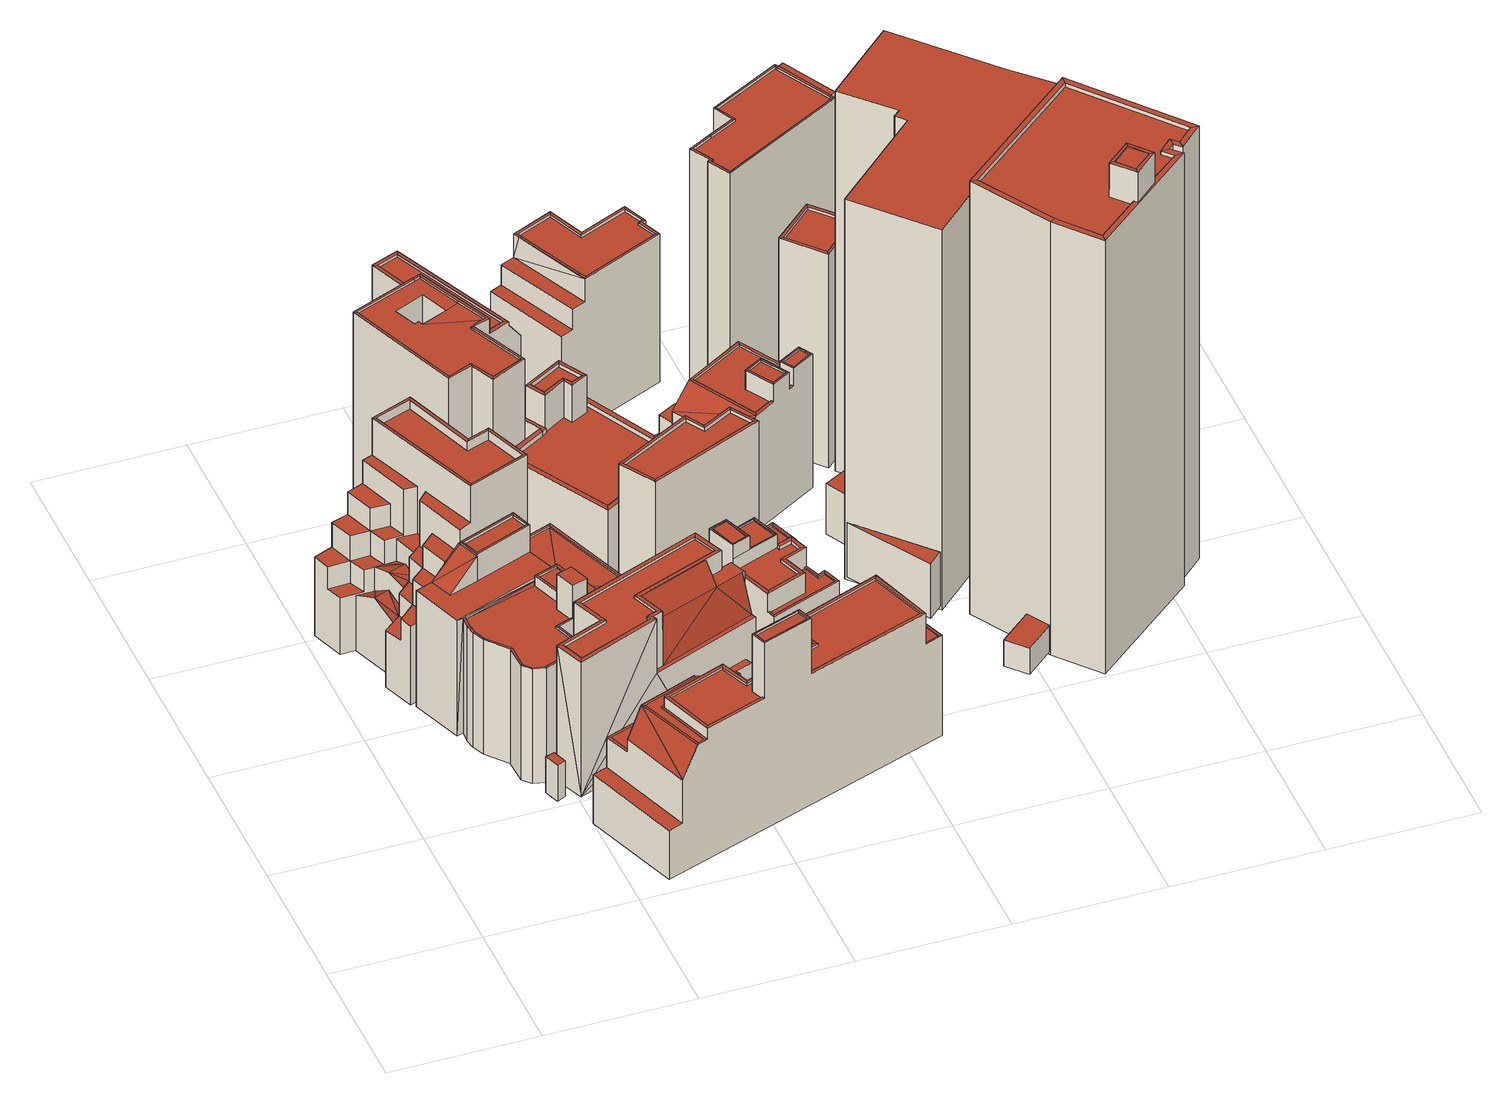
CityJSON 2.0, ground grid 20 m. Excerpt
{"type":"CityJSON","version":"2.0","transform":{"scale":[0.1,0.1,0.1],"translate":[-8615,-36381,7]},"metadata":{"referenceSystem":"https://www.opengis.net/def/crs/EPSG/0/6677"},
"CityObjects":{
"building1":{"type":"Building","attributes":{"class":9999,"usage":403,"measuredHeight":5.5,"storeysAboveGround":7,"storeysBelowGround":0,"prefecture":13,"city":13103,"footprintArea":288.67,"fireproofType":1001,"coverageRatio":80,"floorAreaRatio":500,"surveyYear":2021,"urbanPlanType":21,"areaClassificationType":22,"landUseType":212,"districts":"10","detailedUsage":"1241","floodRisk_description":10,"floodRisk_rank":1,"floodRisk_depth":0.01,"floodRisk_adminType":2,"floodRisk_scale":2,"meshCode":"53394509"},"geometry":[{"type":"Solid","lod":"2","boundaries":[[[[0,1,2,3]],[[4,5,6,7]],[[4,3,2,5]],[[5,2,1,6]],[[6,1,0,7]],[[7,0,3,4]]]],"semantics":{"surfaces":[{"type":"GroundSurface"},{"type":"RoofSurface"},{"type":"WallSurface"}],"values":[[0,1,2,2,2,2]]}}]},
"building2":{"type":"Building","attributes":{"class":3002,"usage":402,"measuredHeight":22.4,"storeysAboveGround":6,"storeysBelowGround":0,"prefecture":13,"city":13103,"footprintArea":288.73,"fireproofType":1001,"coverageRatio":80,"floorAreaRatio":500,"surveyYear":2021,"urbanPlanType":21,"areaClassificationType":22,"landUseType":212,"districts":"10","detailedUsage":"1242","floodRisk_description":10,"floodRisk_rank":1,"floodRisk_depth":0.02,"floodRisk_adminType":2,"floodRisk_scale":2,"meshCode":"53394509"},"geometry":[{"type":"Solid","lod":"2","boundaries":[[[[8,9,10,11,12,13,14,15,16,17]],[[18,19,20,21]],[[22,23,24,25]],[[26,27,28,29]],[[30,31,32,33]],[[34,35,36]],[[37,31,38,39]],[[40,41,42,43]],[[44,45,46,47]],[[48,49,50,51]],[[52,53,54]],[[55,56,57]],[[58,59,60,61]],[[62,63,27,64,65]],[[55,57,34]],[[66,67,68,69,70,71]],[[55,72,56]],[[73,74,75,76]],[[77,78,79,80]],[[81,82,83,84,85,86]],[[87,88,53]],[[34,36,55]],[[52,89,90]],[[34,91,35]],[[51,50,92,93]],[[94,95,96,97,78]],[[98,99,100,101]],[[102,103,104,105]],[[52,90,53]],[[102,105,49,48]],[[106,107,108,41]],[[109,110,104,103]],[[53,90,87]],[[93,92,110,109]],[[9,80,79,61,60,10]],[[24,23,106,41]],[[94,41,108,35,95]],[[58,78,97,59]],[[98,109,103,15,14,29,28,39,38,19,18,99]],[[43,42,78,77]],[[54,11,10,60,59,52]],[[96,91,34,57,65,87,90,89]],[[31,37,27,63]],[[27,37,39,28]],[[27,26,74,73]],[[75,13,12,88,87,65,64,76]],[[47,46,93,109,98,101,70,69]],[[21,20,31,30]],[[16,15,103,102]],[[61,79,78,58]],[[67,36,35,108,107,68]],[[32,56,72,66,71,33]],[[65,57,56,62]],[[49,86,85,50]],[[8,17,48,51]],[[17,16,102,48]],[[50,85,84,92]],[[110,83,82,104]],[[21,30,33,100,99,18]],[[92,84,83,110]],[[54,53,88,12,11]],[[64,27,73,76]],[[13,75,74,26,29,14]],[[69,68,107,44,47]],[[42,41,94,78]],[[20,19,38,31]],[[8,51,93,46,45,22,25,40,43,77,80,9]],[[44,107,106,23,22,45]],[[35,91,96,95]],[[25,24,41,40]],[[63,62,56,32,31]],[[70,101,100,33,71]],[[89,52,59,97,96]],[[67,66,72,55,36]],[[104,82,81,105]],[[105,81,86,49]]]],"semantics":{"surfaces":[{"type":"GroundSurface"},{"type":"RoofSurface"},{"type":"WallSurface"}],"values":[[0,1,1,1,1,1,1,1,1,1,1,1,1,1,1,1,1,1,1,1,1,1,1,1,1,1,1,1,1,1,1,1,1,1,2,2,2,2,2,2,2,2,2,2,2,2,2,2,2,2,2,2,2,2,2,2,2,2,2,2,2,2,2,2,2,2,2,2,2,2,2,2,2,2,2,2]]}}]},
"building3":{"type":"Building","attributes":{"class":3002,"usage":402,"measuredHeight":17.3,"storeysAboveGround":5,"storeysBelowGround":1,"prefecture":13,"city":13103,"footprintArea":250.27,"fireproofType":1001,"coverageRatio":80,"floorAreaRatio":500,"surveyYear":2021,"urbanPlanType":21,"areaClassificationType":22,"landUseType":212,"districts":"10","detailedUsage":"1242","floodRisk_description":10,"floodRisk_rank":1,"floodRisk_depth":0.01,"floodRisk_adminType":2,"floodRisk_scale":2,"meshCode":"53394509"},"geometry":[{"type":"Solid","lod":"2","boundaries":[[[[111,112,113,114,115,116,117,118,119,120,121,122,123,124,125,126]],[[127,128,129,130]],[[131,132,133,134]],[[135,136,137,138]],[[139,140,141,142]],[[143,144,145,146]],[[147,148,149,150]],[[151,152,153,154,155,156,157,158,159,160,161]],[[162,163,164,165]],[[166,167,168,169]],[[170,171,172]],[[173,147,150,174]],[[175,162,176]],[[177,178,179,180,181,182,183,184,185]],[[186,131,134,187]],[[188,189,190,191]],[[192,193,194,195]],[[196,197,198,199]],[[200,143,146,201]],[[202,166,169,203]],[[204,205,206,207]],[[208,209,210,211,212,170,213]],[[214,215,216,217]],[[162,175,163]],[[218,219,220,221]],[[197,196,193,192]],[[199,198,195,194]],[[151,222,223,152]],[[224,165,164,225]],[[148,224,225,149]],[[186,187,226,227]],[[175,176,135,138]],[[170,212,171]],[[136,173,174,137]],[[189,202,203,190]],[[144,127,130,145]],[[228,229,230,231,232,233,234,235,236,237,159,158,238,239]],[[223,222,240,241,239,238]],[[128,242,243,129]],[[170,172,244]],[[242,188,191,243]],[[241,208,201]],[[150,149,223,238]],[[175,138,156,155]],[[241,201,239]],[[236,169,168,237]],[[231,129,243,232]],[[184,183,176,162]],[[206,210,227]],[[242,126,125,188]],[[221,220,215,214]],[[170,244,204,207,118,117,213]],[[113,144,143,114]],[[189,124,123,202]],[[179,178,148,147]],[[118,226,119]],[[197,192,141,140]],[[241,240,227]],[[168,167,219,218,159,237]],[[232,243,191,233]],[[164,163,154,153]],[[193,206,205,172,194]],[[208,200,201]],[[144,113,112,127]],[[185,184,162,165]],[[183,182,135,176]],[[116,115,200]],[[228,146,145,229]],[[118,207,206]],[[178,177,224,148]],[[202,123,122,166]],[[235,203,169,236]],[[177,185,165,224]],[[192,195,142,141]],[[187,120,119,226]],[[163,175,155,154]],[[234,190,203,235]],[[128,111,126,242]],[[233,191,190,234]],[[239,201,146,228]],[[244,172,205,204]],[[229,145,130,230]],[[211,171,212]],[[186,227,240,222]],[[127,112,111,128]],[[137,174,158,157]],[[171,211,210,196,199]],[[181,180,173,136]],[[151,131,186,222]],[[160,217,216,133,132,161]],[[138,137,157,156]],[[241,209,208]],[[225,164,153,152]],[[182,181,136,135]],[[206,196,210]],[[149,225,152,223]],[[200,115,114,143]],[[230,130,129,231]],[[161,132,131,151]],[[180,179,147,173]],[[210,209,241]],[[188,125,124,189]],[[172,171,199,194]],[[118,206,226]],[[206,227,226]],[[121,134,133,216,215,220,219,167,166,122]],[[140,139,198,197]],[[206,193,196]],[[210,241,227]],[[174,150,238,158]],[[121,120,187,134]],[[208,116,200]],[[139,142,195,198]],[[116,208,213,117]],[[214,217,160,159,218,221]]]],"semantics":{"surfaces":[{"type":"GroundSurface"},{"type":"RoofSurface"},{"type":"WallSurface"}],"values":[[0,1,1,1,1,1,1,1,1,1,1,1,1,1,1,1,1,1,1,1,1,1,1,1,1,1,1,1,1,1,1,1,1,1,1,1,1,1,1,1,1,2,2,2,2,2,2,2,2,2,2,2,2,2,2,2,2,2,2,2,2,2,2,2,2,2,2,2,2,2,2,2,2,2,2,2,2,2,2,2,2,2,2,2,2,2,2,2,2,2,2,2,2,2,2,2,2,2,2,2,2,2,2,2,2,2,2,2,2,2,2,2,2,2,2]]}}]},
"building4":{"type":"Building","attributes":{"class":3002,"usage":403,"measuredHeight":20.5,"storeysAboveGround":7,"storeysBelowGround":0,"prefecture":13,"city":13103,"footprintArea":288.67,"fireproofType":1001,"coverageRatio":80,"floorAreaRatio":500,"surveyYear":2021,"urbanPlanType":21,"areaClassificationType":22,"landUseType":212,"districts":"10","detailedUsage":"1241","floodRisk_description":10,"floodRisk_rank":1,"floodRisk_depth":0.01,"floodRisk_adminType":2,"floodRisk_scale":2,"meshCode":"53394509"},"geometry":[{"type":"Solid","lod":"2","boundaries":[[[[245,246,247,248,249,250,251,252,253,254,255,256,257,258,259,260,261]],[[249,248,262]],[[263,264,265]],[[266,267,268,269]],[[270,271,272,273,274,263,275]],[[266,269,276,277]],[[277,276,278,279]],[[280,281,282,283]],[[283,282,268,267]],[[284,285,286,287,288,289,290,291]],[[292,293,281,280]],[[294,275,263]],[[265,295,296,297,294]],[[279,278,298,299]],[[300,299,298,301]],[[300,301,302,303]],[[304,264,263,305]],[[306,307,308,309,310,311,312,313,314,315]],[[294,263,265]],[[292,303,302,293]],[[248,247,290]],[[303,265,264,304,300]],[[268,306,315,269]],[[278,313,312,298]],[[276,314,313,278]],[[248,290,296]],[[301,311,310,302]],[[250,249,266,277]],[[289,257,256,297,296,290]],[[248,267,262]],[[245,261,285,284]],[[249,262,267,266]],[[293,309,308,281]],[[248,280,283]],[[247,246,291,290]],[[251,250,277,279]],[[279,299,273,272,252,251]],[[253,252,272,271]],[[248,296,280]],[[255,254,270,275]],[[261,260,286,285]],[[305,274,273,299,300,304]],[[298,312,311,301]],[[254,253,271,270]],[[295,292,280,296]],[[256,255,275,294,297]],[[302,310,309,293]],[[281,308,307,282]],[[248,283,267]],[[269,315,314,276]],[[265,303,292,295]],[[246,245,284,291]],[[259,258,288,287]],[[263,274,305]],[[282,307,306,268]],[[260,259,287,286]],[[258,257,289,288]]]],"semantics":{"surfaces":[{"type":"GroundSurface"},{"type":"RoofSurface"},{"type":"WallSurface"}],"values":[[0,0,1,1,1,1,1,1,1,1,1,1,1,1,1,1,1,1,1,1,2,2,2,2,2,2,2,2,2,2,2,2,2,2,2,2,2,2,2,2,2,2,2,2,2,2,2,2,2,2,2,2,2,2,2,2,2]]}}]},
"building5":{"type":"Building","attributes":{"class":3002,"usage":412,"measuredHeight":32.2,"storeysAboveGround":12,"storeysBelowGround":0,"prefecture":13,"city":13103,"footprintArea":234,"fireproofType":1001,"coverageRatio":80,"floorAreaRatio":500,"surveyYear":2021,"urbanPlanType":21,"areaClassificationType":22,"landUseType":211,"districts":"10","detailedUsage":"1320","floodRisk_description":10,"floodRisk_rank":1,"floodRisk_depth":0.02,"floodRisk_adminType":2,"floodRisk_scale":2,"meshCode":"53394509"},"geometry":[{"type":"Solid","lod":"2","boundaries":[[[[316,317,318,319]],[[317,316,320,321,322,323]],[[319,318,324,325,326,327,328,329,330,331]],[[329,328,321,320]],[[332,333,334,335]],[[336,337,338,339]],[[340,341,342,343]],[[344,345,346,347]],[[348,349,350]],[[344,347,351,352]],[[350,353,348]],[[354,341,340,355]],[[336,335,334,337]],[[356,357,358,352,351,359,360,361,362]],[[363,364,365,366,367,368,369,370,371,372,373,374,375,376,377,378,379]],[[339,338,346,345]],[[380,381,382,383,384,385]],[[379,369,368,363]],[[369,379,386]],[[354,355,387,388]],[[357,356,333,332]],[[387,389,390,388]],[[330,365,364,331]],[[331,364,363,319]],[[362,378,377,356]],[[349,354,388,350]],[[358,390,389,383,382,352]],[[361,379,378,362]],[[322,321,342,341]],[[316,319,363,368]],[[337,374,373,338]],[[387,384,383,389]],[[345,344,342,321,328]],[[346,372,371,347]],[[359,369,386,360]],[[340,380,385,355]],[[334,375,374,337]],[[338,373,372,346]],[[347,371,370,351]],[[326,325,335,336]],[[356,377,376,333]],[[360,386,379,361]],[[328,327,339,345]],[[324,318,357,332]],[[343,381,380,340]],[[355,385,384,387]],[[317,353,350,388,390,358,357,318]],[[329,366,365,330]],[[343,342,344,352,382,381]],[[322,341,354,349,348,323]],[[325,324,332,335]],[[327,326,336,339]],[[369,359,351,370]],[[368,367,320,316]],[[333,376,375,334]],[[317,323,348,353]],[[367,366,329,320]]]],"semantics":{"surfaces":[{"type":"GroundSurface"},{"type":"RoofSurface"},{"type":"WallSurface"}],"values":[[0,0,0,0,1,1,1,1,1,1,1,1,1,1,1,1,1,1,1,1,1,1,2,2,2,2,2,2,2,2,2,2,2,2,2,2,2,2,2,2,2,2,2,2,2,2,2,2,2,2,2,2,2,2,2,2,2]]}}]},
"building6":{"type":"Building","attributes":{"class":3002,"usage":413,"measuredHeight":18.8,"storeysAboveGround":7,"storeysBelowGround":1,"prefecture":13,"city":13103,"footprintArea":518.42,"fireproofType":1001,"coverageRatio":80,"floorAreaRatio":500,"surveyYear":2021,"urbanPlanType":21,"areaClassificationType":22,"landUseType":211,"districts":"10","detailedUsage":"1230","floodRisk_description":10,"floodRisk_rank":1,"floodRisk_depth":0.01,"floodRisk_adminType":2,"floodRisk_scale":2,"meshCode":"53394509"},"geometry":[{"type":"Solid","lod":"2","boundaries":[[[[391,392,393,394,395,396]],[[397,398,399,400]],[[401,402,403]],[[404,405,406]],[[404,406,407]],[[408,409,410,411]],[[400,399,412,413]],[[414,415,416,417]],[[418,419,420]],[[421,422,416,423]],[[413,412,424,425]],[[426,427,428,429]],[[406,430,407]],[[403,429,401]],[[421,401,431,422]],[[432,433,434,435]],[[436,437,438,439]],[[429,428,431,401]],[[418,440,441,419]],[[434,442,443,435]],[[444,445,446,447]],[[414,417,427,426]],[[448,449,450,451]],[[452,453,454,455]],[[456,457,440,418]],[[458,459,460,430]],[[461,462,411,410]],[[463,464,465,466,467,468,469,470,471,472,473,474]],[[475,476,457,456]],[[404,407,477]],[[455,478,479,461,410,409,452]],[[430,460,407]],[[480,481,482,483]],[[425,424,398,397]],[[445,444,449,448]],[[475,451,450,476]],[[433,432,484,485]],[[417,416,422,431,428,427]],[[408,453,452,409]],[[419,441,436,439]],[[420,486,418]],[[487,488,489,490]],[[415,423,416]],[[491,492,493,494]],[[398,492,491,399]],[[424,493,492,398]],[[450,468,467,476]],[[476,467,466,457]],[[449,469,468,450]],[[482,453,408,393,392,483]],[[392,391,480,483]],[[458,475,456,459]],[[456,418,486,407,460,459]],[[405,404,462,423,415]],[[440,465,464,441]],[[395,394,477,407,486,420,484,432]],[[399,491,494,412]],[[433,490,489,434]],[[408,411,477,394,393]],[[485,487,490,433]],[[430,406,451,475,458]],[[413,438,437,474,473,400]],[[444,470,469,449]],[[403,402,454,453,482,481]],[[447,446,425,397,472,471]],[[447,471,470,444]],[[442,488,487,485,484,420,419,439,443]],[[438,413,425,446,445,426,429,403,481,480,391,396,435,443,439]],[[404,477,411,462]],[[434,489,488,442]],[[451,406,405,415,414,448]],[[396,395,432,435]],[[441,464,463,436]],[[457,466,465,440]],[[412,494,493,424]],[[397,400,473,472]],[[478,401,421,479]],[[436,463,474,437]],[[402,401,478,455,454]],[[445,448,414,426]],[[421,423,462,461,479]]]],"semantics":{"surfaces":[{"type":"GroundSurface"},{"type":"RoofSurface"},{"type":"WallSurface"}],"values":[[0,1,1,1,1,1,1,1,1,1,1,1,1,1,1,1,1,1,1,1,1,1,1,1,1,1,1,1,1,1,1,1,1,1,1,1,1,1,1,1,1,1,1,1,2,2,2,2,2,2,2,2,2,2,2,2,2,2,2,2,2,2,2,2,2,2,2,2,2,2,2,2,2,2,2,2,2,2,2,2,2]]}}]},
"building7":{"type":"Building","attributes":{"class":3002,"usage":401,"measuredHeight":23.3,"storeysAboveGround":6,"storeysBelowGround":1,"prefecture":13,"city":13103,"footprintArea":295.39,"fireproofType":1001,"coverageRatio":80,"floorAreaRatio":500,"surveyYear":2021,"urbanPlanType":21,"areaClassificationType":22,"landUseType":212,"districts":"10","detailedUsage":"1210","floodRisk_description":10,"floodRisk_rank":1,"floodRisk_depth":0.03,"floodRisk_adminType":2,"floodRisk_scale":2,"meshCode":"53394509"},"geometry":[{"type":"Solid","lod":"2","boundaries":[[[[495,496,497,498,499,500,501,502]],[[503,504,505,506]],[[507,508,509,510]],[[511,512,513,514]],[[515,516,517,518]],[[505,519,520,506]],[[521,522,523,524]],[[525,526,527,528,529,530]],[[531,532,504,503]],[[533,534,535,536,537]],[[538,539,540,541,542,543]],[[544,545,546,547,548,549]],[[547,550,551,548]],[[552,553,554,555,556]],[[557,558,559,560,561,562,563,564,565,566,567,568,569,570,571,572,573,574,575]],[[510,509,512,511]],[[514,513,523,522]],[[531,576,577,532]],[[535,534,551,550]],[[507,521,524,508]],[[518,517,578,579]],[[579,578,580,581]],[[582,583,584,585]],[[552,556,577,576]],[[581,580,516,515]],[[503,506,542,541]],[[504,563,562,505]],[[523,527,526,524]],[[577,565,564,532]],[[521,507,570,569]],[[501,500,547,546]],[[570,507,510,544,571]],[[510,511,545,544]],[[554,553,502,501,546,545,511,514]],[[549,572,571,544]],[[532,564,563,504]],[[499,498,535,550]],[[512,529,528,513]],[[515,520,519,561,560,581]],[[569,568,522,521]],[[495,552,576,539,538,496]],[[580,582,585,516]],[[517,584,583,578]],[[576,531,540,539]],[[537,536,518,579,559,558]],[[497,543,542,506,520,515,518,536,535,498]],[[579,581,560,559]],[[537,558,557,533]],[[505,562,561,519]],[[513,528,527,523]],[[548,573,572,549]],[[534,575,574,551]],[[533,557,575,534]],[[514,522,568,567,555,554]],[[497,496,538,543]],[[516,585,584,517]],[[551,574,573,548]],[[509,530,529,512]],[[556,566,565,577]],[[531,503,541,540]],[[495,502,553,552]],[[508,525,530,509]],[[555,567,566,556]],[[524,526,525,508]],[[578,583,582,580]],[[500,499,550,547]]]],"semantics":{"surfaces":[{"type":"GroundSurface"},{"type":"RoofSurface"},{"type":"WallSurface"}],"values":[[0,1,1,1,1,1,1,1,1,1,1,1,1,1,1,1,1,1,1,1,1,1,1,1,1,2,2,2,2,2,2,2,2,2,2,2,2,2,2,2,2,2,2,2,2,2,2,2,2,2,2,2,2,2,2,2,2,2,2,2,2,2,2,2,2,2]]}}]},
"building8":{"type":"Building","attributes":{"class":3002,"usage":413,"measuredHeight":17.8,"storeysAboveGround":5,"storeysBelowGround":0,"prefecture":13,"city":13103,"footprintArea":62.19,"fireproofType":1001,"coverageRatio":80,"floorAreaRatio":500,"surveyYear":2021,"urbanPlanType":21,"areaClassificationType":22,"landUseType":211,"districts":"10","detailedUsage":"1230","floodRisk_description":10,"floodRisk_rank":1,"floodRisk_depth":0.01,"floodRisk_adminType":2,"floodRisk_scale":2,"meshCode":"53394509"},"geometry":[{"type":"Solid","lod":"2","boundaries":[[[[586,587,588,589]],[[590,591,592,593]],[[590,593,594,595,596,597,598,599,600,601,602,603]],[[604,605,606,607,608,609,610,611]],[[611,610,598,597]],[[604,611,597,596]],[[606,605,595,594]],[[610,609,599,598]],[[603,587,586,591,590]],[[588,587,603,602]],[[592,589,588,602,601,607,606,594,593]],[[586,589,592,591]],[[609,608,600,599]],[[605,604,596,595]],[[608,607,601,600]]]],"semantics":{"surfaces":[{"type":"GroundSurface"},{"type":"RoofSurface"},{"type":"WallSurface"}],"values":[[0,1,1,1,2,2,2,2,2,2,2,2,2,2,2]]}}]},
"building9":{"type":"Building","attributes":{"class":3002,"usage":401,"measuredHeight":30.2,"storeysAboveGround":9,"storeysBelowGround":0,"prefecture":13,"city":13103,"footprintArea":107.29,"fireproofType":1001,"coverageRatio":80,"floorAreaRatio":500,"surveyYear":2021,"urbanPlanType":21,"areaClassificationType":22,"landUseType":212,"districts":"10","detailedUsage":"1210","floodRisk_description":10,"floodRisk_rank":1,"floodRisk_depth":0.01,"floodRisk_adminType":2,"floodRisk_scale":2,"meshCode":"53394509"},"geometry":[{"type":"Solid","lod":"2","boundaries":[[[[612,613,614,615,616,617]],[[618,619,620,621]],[[622,623,624,625,626,627]],[[621,620,628,629]],[[630,629,628,631]],[[630,631,632,633]],[[618,634,635,619]],[[633,632,635,634]],[[616,615,630,633]],[[628,622,627,631]],[[615,614,629,630]],[[612,617,634,618]],[[632,626,625,635]],[[635,625,624,619]],[[619,624,623,620]],[[614,613,621,629]],[[620,623,622,628]],[[617,616,633,634]],[[631,627,626,632]],[[613,612,618,621]]]],"semantics":{"surfaces":[{"type":"GroundSurface"},{"type":"RoofSurface"},{"type":"WallSurface"}],"values":[[0,1,1,1,1,1,1,1,2,2,2,2,2,2,2,2,2,2,2,2]]}}]},
"building10":{"type":"Building","attributes":{"class":3002,"usage":401,"measuredHeight":16.7,"storeysAboveGround":5,"storeysBelowGround":1,"prefecture":13,"city":13103,"footprintArea":72.45,"fireproofType":1001,"coverageRatio":80,"floorAreaRatio":500,"surveyYear":2021,"urbanPlanType":21,"areaClassificationType":22,"landUseType":212,"districts":"10","detailedUsage":"1210","floodRisk_description":10,"floodRisk_rank":1,"floodRisk_depth":0.01,"floodRisk_adminType":2,"floodRisk_scale":2,"meshCode":"53394509"},"geometry":[{"type":"Solid","lod":"2","boundaries":[[[[636,637,638,639,640,641,642,643]],[[644,645,646,647]],[[648,649,650,651]],[[652,653,645,644]],[[654,655,656,657]],[[658,659,660,661]],[[648,651,662,663]],[[664,665,666,667,668,669,670,671]],[[672,673,674,675]],[[676,677,659,658]],[[655,654,678,679]],[[680,681,682,683]],[[684,685,686,687]],[[680,683,688,689]],[[690,691,692,661,660]],[[693,694,695,696,697,698,699,700]],[[701,702,682,681]],[[663,662,684,687]],[[647,646,703,704]],[[705,706,707,708,709,710,711,712,713,714]],[[715,716,717,718]],[[704,703,653,652]],[[719,720,721,722]],[[723,724,725,726,727]],[[725,724,677,676]],[[717,716,650,649]],[[701,728,729,730,702]],[[731,732,679,678]],[[680,717,649,726,725,636,643]],[[660,708,707,690]],[[659,709,708,660]],[[692,687,686,733,652,644,640,639,661]],[[704,652,733,732]],[[715,667,666,716]],[[716,666,665,650]],[[649,648,714,713,727,726]],[[690,707,706,691]],[[718,668,667,715]],[[637,636,725,676]],[[662,671,670,684]],[[718,699,698,729,728,655,679]],[[643,642,681,680]],[[729,698,697,730]],[[705,714,648,663]],[[718,679,732,733,686,685,669,668]],[[645,674,673,646]],[[703,672,675,653]],[[684,670,669,685]],[[677,710,709,659]],[[678,721,720,731]],[[638,637,676,658]],[[650,665,664,651]],[[642,641,701,681]],[[723,712,711,724]],[[651,664,671,662]],[[687,692,691,706,705,663]],[[654,722,721,678]],[[683,694,693,688]],[[646,673,672,703]],[[731,720,719,657,656,647,704,732]],[[728,701,641,640,644,647,656,655]],[[699,718,717,680,689,700]],[[688,693,700,689]],[[653,675,674,645]],[[730,697,696,702]],[[657,719,722,654]],[[702,696,695,682]],[[682,695,694,683]],[[639,638,658,661]],[[724,711,710,677]],[[727,713,712,723]]]],"semantics":{"surfaces":[{"type":"GroundSurface"},{"type":"RoofSurface"},{"type":"WallSurface"}],"values":[[0,1,1,1,1,1,1,1,1,1,1,1,1,1,1,1,1,1,1,1,1,1,1,1,1,1,1,1,2,2,2,2,2,2,2,2,2,2,2,2,2,2,2,2,2,2,2,2,2,2,2,2,2,2,2,2,2,2,2,2,2,2,2,2,2,2,2,2,2,2,2]]}}]},
"building11":{"type":"Building","attributes":{"class":3002,"usage":402,"measuredHeight":22.2,"storeysAboveGround":3,"storeysBelowGround":0,"prefecture":13,"city":13103,"footprintArea":135.48,"fireproofType":1001,"coverageRatio":80,"floorAreaRatio":600,"surveyYear":2021,"urbanPlanType":21,"areaClassificationType":22,"landUseType":212,"districts":"10","detailedUsage":"1242","floodRisk_description":10,"floodRisk_rank":1,"floodRisk_depth":0.09,"floodRisk_adminType":2,"floodRisk_scale":2,"meshCode":"53394509"},"geometry":[{"type":"Solid","lod":"2","boundaries":[[[[734,735,736,737,738,739,740,741]],[[742,743,744]],[[745,746,747,748]],[[749,750,751,752]],[[743,742,753,754]],[[755,752,751,756]],[[743,754,757,744]],[[755,756,758,759]],[[760,761,762,763,764,765,766,767,768,769]],[[748,747,753,742]],[[745,770,771,746]],[[772,773,774,775]],[[776,777,778,779]],[[759,758,771,770]],[[744,757,750,749]],[[758,765,764,771]],[[755,734,741,752]],[[776,742,744]],[[746,763,762,747]],[[776,779,742]],[[776,744,749]],[[739,773,772,740]],[[740,772,775,777,776,749,752,741]],[[771,764,763,746]],[[753,761,760,754]],[[747,762,761,753]],[[757,769,768,750]],[[754,760,769,757]],[[748,742,779,778,774,773,739,738]],[[751,767,766,756]],[[748,738,737,745]],[[750,768,767,751]],[[775,774,778,777]],[[737,736,770,745]],[[756,766,765,758]],[[736,735,759,770]],[[735,734,755,759]]]],"semantics":{"surfaces":[{"type":"GroundSurface"},{"type":"RoofSurface"},{"type":"WallSurface"}],"values":[[0,1,1,1,1,1,1,1,1,1,1,1,1,1,1,2,2,2,2,2,2,2,2,2,2,2,2,2,2,2,2,2,2,2,2,2,2]]}}]},
"building12":{"type":"Building","attributes":{"class":3002,"usage":413,"measuredHeight":17.5,"storeysAboveGround":5,"storeysBelowGround":0,"prefecture":13,"city":13103,"footprintArea":134.07,"fireproofType":1001,"coverageRatio":80,"floorAreaRatio":600,"surveyYear":2021,"urbanPlanType":21,"areaClassificationType":22,"landUseType":211,"districts":"10","detailedUsage":"1230","floodRisk_description":10,"floodRisk_rank":1,"floodRisk_depth":0.03,"floodRisk_adminType":2,"floodRisk_scale":2,"meshCode":"53394509"},"geometry":[{"type":"Solid","lod":"2","boundaries":[[[[780,781,782,783,784,785]],[[786,787,788]],[[789,790,791]],[[792,793,794,795]],[[786,796,797,787]],[[798,799,800,801,802,803,804,805,806,807,808]],[[790,809,810,791]],[[811,812,813,814]],[[796,786,815,816]],[[788,817,786]],[[818,819,820,821]],[[822,823,824,825]],[[795,794,819,818]],[[826,827,828,829]],[[830,831,832,833]],[[787,797,834,835]],[[821,820,793,792]],[[810,835,834,791]],[[836,837,838,839]],[[839,838,812,811]],[[814,813,837,836]],[[838,827,826,812]],[[798,839,811,790,789,799]],[[784,783,817,788]],[[813,829,828,837]],[[834,801,800,791]],[[818,821,806,805]],[[820,822,825,793]],[[815,786,817,783,782,814,836,830,833,792,795]],[[796,803,802,797]],[[790,811,814,782,781,809]],[[812,826,829,813]],[[819,823,822,820]],[[794,824,823,819]],[[792,833,832,807,806,821]],[[781,780,810,809]],[[816,804,803,796]],[[831,808,807,832]],[[831,830,836,839,798,808]],[[791,800,799,789]],[[793,825,824,794]],[[816,815,795,818,805,804]],[[797,802,801,834]],[[780,785,835,810]],[[837,828,827,838]],[[788,787,835,785,784]]]],"semantics":{"surfaces":[{"type":"GroundSurface"},{"type":"RoofSurface"},{"type":"WallSurface"}],"values":[[0,1,1,1,1,1,1,1,1,1,1,1,1,1,1,1,1,1,1,1,1,2,2,2,2,2,2,2,2,2,2,2,2,2,2,2,2,2,2,2,2,2,2,2,2,2]]}}]},
"building13":{"type":"Building","attributes":{"class":3002,"usage":461,"measuredHeight":-9999,"storeysAboveGround":9999,"storeysBelowGround":9999,"prefecture":13,"city":13103,"footprintArea":-9999,"fireproofType":1011,"coverageRatio":80,"floorAreaRatio":600,"surveyYear":1,"urbanPlanType":21,"areaClassificationType":22,"landUseType":211,"districts":"10","detailedUsage":"0","meshCode":"53394509"},"geometry":[{"type":"Solid","lod":"2","boundaries":[[[[840,841,842,843]],[[844,845,846,847]],[[844,843,842,845]],[[847,840,843,844]],[[846,841,840,847]],[[845,842,841,846]]]],"semantics":{"surfaces":[{"type":"GroundSurface"},{"type":"RoofSurface"},{"type":"WallSurface"}],"values":[[0,1,2,2,2,2]]}}]},
"building14":{"type":"Building","attributes":{"class":9999,"usage":461,"measuredHeight":9,"storeysAboveGround":9999,"storeysBelowGround":9999,"prefecture":13,"city":13103,"footprintArea":-9999,"fireproofType":1011,"coverageRatio":80,"floorAreaRatio":600,"surveyYear":1,"urbanPlanType":21,"areaClassificationType":22,"landUseType":212,"districts":"10","detailedUsage":"0","floodRisk_description":10,"floodRisk_rank":1,"floodRisk_depth":0.04,"floodRisk_adminType":2,"floodRisk_scale":2,"meshCode":"53394509"},"geometry":[{"type":"Solid","lod":"2","boundaries":[[[[848,849,850]],[[851,852,853]],[[852,849,848,853]],[[853,848,850,851]],[[851,850,849,852]]]],"semantics":{"surfaces":[{"type":"GroundSurface"},{"type":"RoofSurface"},{"type":"WallSurface"}],"values":[[0,1,2,2,2]]}}]},
"building15":{"type":"Building","attributes":{"class":3003,"usage":461,"measuredHeight":3.3,"storeysAboveGround":9999,"storeysBelowGround":9999,"prefecture":13,"city":13103,"footprintArea":-9999,"fireproofType":1011,"coverageRatio":80,"floorAreaRatio":600,"surveyYear":1,"urbanPlanType":21,"areaClassificationType":22,"landUseType":212,"districts":"10","detailedUsage":"0","floodRisk_description":10,"floodRisk_rank":1,"floodRisk_depth":0.01,"floodRisk_adminType":2,"floodRisk_scale":2,"meshCode":"53394509"},"geometry":[{"type":"Solid","lod":"2","boundaries":[[[[854,855,856,857]],[[858,859,860,861]],[[861,857,856,858]],[[860,854,857,861]],[[858,856,855,859]],[[859,855,854,860]]]],"semantics":{"surfaces":[{"type":"GroundSurface"},{"type":"RoofSurface"},{"type":"WallSurface"}],"values":[[0,1,2,2,2,2]]}}]},
"building16":{"type":"Building","attributes":{"class":9999,"usage":403,"measuredHeight":8.2,"storeysAboveGround":16,"storeysBelowGround":0,"prefecture":13,"city":13103,"footprintArea":922.78,"fireproofType":1001,"coverageRatio":80,"floorAreaRatio":600,"surveyYear":2021,"urbanPlanType":21,"areaClassificationType":22,"landUseType":212,"districts":"10","detailedUsage":"1241","floodRisk_description":10,"floodRisk_rank":1,"floodRisk_depth":0.01,"floodRisk_adminType":2,"floodRisk_scale":2,"meshCode":"53394509"},"geometry":[{"type":"Solid","lod":"2","boundaries":[[[[862,863,864,865,866,867]],[[868,869,870,871,872,873]],[[869,867,866,870]],[[870,866,865,871]],[[868,862,867,869]],[[871,865,864,872]],[[873,863,862,868]],[[872,864,863,873]]]],"semantics":{"surfaces":[{"type":"GroundSurface"},{"type":"RoofSurface"},{"type":"WallSurface"}],"values":[[0,1,2,2,2,2,2,2]]}}]},
"building17":{"type":"Building","attributes":{"class":3002,"usage":412,"measuredHeight":44.2,"storeysAboveGround":15,"storeysBelowGround":0,"prefecture":13,"city":13103,"footprintArea":185.82,"fireproofType":1001,"coverageRatio":80,"floorAreaRatio":600,"surveyYear":2021,"urbanPlanType":21,"areaClassificationType":22,"landUseType":211,"districts":"10","detailedUsage":"1320","floodRisk_description":10,"floodRisk_rank":1,"floodRisk_depth":0.09,"floodRisk_adminType":2,"floodRisk_scale":2,"meshCode":"53394509"},"geometry":[{"type":"Solid","lod":"2","boundaries":[[[[874,875,876,877,878,879,880,881,882,883,884,885,886]],[[887,888,889,890,891,892,893,894,895,896,897]],[[898,899,900,901]],[[902,903,904,905]],[[906,907,902,905]],[[902,908,909,903]],[[910,911,912,913]],[[914,915,916,917]],[[914,918,919,915]],[[901,900,919,918]],[[910,920,921,911]],[[905,904,899,898]],[[913,912,909,908]],[[920,917,916,921]],[[879,878,907,906]],[[885,884,914,917]],[[911,894,893,912]],[[874,886,920,910]],[[878,877,902,907]],[[912,893,892,909]],[[875,874,910,913]],[[877,876,908,902]],[[909,892,891,903]],[[903,891,890,904]],[[881,880,905,898]],[[883,882,901,918]],[[880,879,906,905]],[[899,889,888,900]],[[915,897,896,916]],[[876,875,913,908]],[[919,887,897,915]],[[886,885,917,920]],[[916,896,895,921]],[[904,890,889,899]],[[884,883,918,914]],[[900,888,887,919]],[[921,895,894,911]],[[882,881,898,901]]]],"semantics":{"surfaces":[{"type":"GroundSurface"},{"type":"RoofSurface"},{"type":"WallSurface"}],"values":[[0,1,1,1,1,1,1,1,1,1,1,1,1,1,2,2,2,2,2,2,2,2,2,2,2,2,2,2,2,2,2,2,2,2,2,2,2,2]]}}]},
"building18":{"type":"Building","attributes":{"class":9999,"usage":403,"measuredHeight":32.3,"storeysAboveGround":16,"storeysBelowGround":0,"prefecture":13,"city":13103,"footprintArea":922.78,"fireproofType":1001,"coverageRatio":80,"floorAreaRatio":600,"surveyYear":2021,"urbanPlanType":21,"areaClassificationType":22,"landUseType":212,"districts":"10","detailedUsage":"1241","meshCode":"53394509"},"geometry":[{"type":"Solid","lod":"2","boundaries":[[[[922,923,924,925]],[[926,927,928,929]],[[929,928,930,931]],[[932,933,927,926]],[[934,935,936,937]],[[931,930,933,932]],[[930,936,935,933]],[[925,924,931,932]],[[924,923,929,931]],[[927,934,937,928]],[[923,922,926,929]],[[928,937,936,930]],[[933,935,934,927]],[[922,925,932,926]]]],"semantics":{"surfaces":[{"type":"GroundSurface"},{"type":"RoofSurface"},{"type":"WallSurface"}],"values":[[0,1,1,1,1,1,2,2,2,2,2,2,2,2]]}}]},
"building19":{"type":"Building","attributes":{"class":9999,"usage":403,"measuredHeight":57.4,"storeysAboveGround":16,"storeysBelowGround":0,"prefecture":13,"city":13103,"footprintArea":922.78,"fireproofType":1001,"coverageRatio":80,"floorAreaRatio":600,"surveyYear":2021,"urbanPlanType":21,"areaClassificationType":22,"landUseType":212,"districts":"10","detailedUsage":"1241","floodRisk_description":10,"floodRisk_rank":1,"floodRisk_depth":0.01,"floodRisk_adminType":2,"floodRisk_scale":2,"meshCode":"53394509"},"geometry":[{"type":"Solid","lod":"2","boundaries":[[[[938,939,940,941,942,943,944,945,946]],[[947,948,949,950,951,952,953,954,955]],[[943,942,948,947]],[[938,946,953,952]],[[946,945,954,953]],[[945,944,955,954]],[[944,943,947,955]],[[942,941,949,948]],[[941,940,950,949]],[[940,939,951,950]],[[939,938,952,951]]]],"semantics":{"surfaces":[{"type":"GroundSurface"},{"type":"RoofSurface"},{"type":"WallSurface"}],"values":[[0,1,2,2,2,2,2,2,2,2,2]]}}]},
"building20":{"type":"Building","attributes":{"class":3002,"usage":401,"measuredHeight":62,"storeysAboveGround":9,"storeysBelowGround":0,"prefecture":13,"city":13103,"footprintArea":571.58,"fireproofType":1001,"coverageRatio":80,"floorAreaRatio":600,"surveyYear":2021,"urbanPlanType":21,"areaClassificationType":22,"landUseType":212,"districts":"10","detailedUsage":"1210","floodRisk_description":10,"floodRisk_rank":1,"floodRisk_depth":0.01,"floodRisk_adminType":2,"floodRisk_scale":2,"meshCode":"53394509"},"geometry":[{"type":"Solid","lod":"2","boundaries":[[[[956,957,958,959,960,961,962,963,964]],[[965,966,967,968]],[[969,970,971,972]],[[973,974,975,976]],[[977,978,979,980]],[[981,982,983,984,985,986,987,988,989,990,991,992,993]],[[965,994,995,966]],[[996,997,998,999,1000,1001,995,994]],[[1002,1003,1004,1005]],[[1006,1007,1008,1009]],[[1010,1006,1009,1011]],[[996,1008,1007,997]],[[974,968,967,975]],[[976,1010,1011,973]],[[1005,970,969,1002]],[[972,971,1004,1003]],[[997,990,989,998]],[[983,982,975,967]],[[991,990,997,1007]],[[968,974,964,963]],[[957,1011,1009,958]],[[982,981,976,975]],[[1007,1006,992,991]],[[993,992,1006,1010]],[[974,973,956,964]],[[967,966,984,983]],[[965,962,961,994]],[[996,994,961,960]],[[979,978,969,972]],[[981,993,1010,976]],[[977,980,1003,1002]],[[988,1004,971,999,998,989]],[[978,977,1002,969]],[[1008,959,958,1009]],[[1000,999,971,970]],[[1001,1000,970,1005,987,986]],[[980,979,972,1003]],[[1004,988,987,1005]],[[985,984,966,995]],[[962,965,968,963]],[[956,973,1011,957]],[[959,1008,996,960]],[[985,995,1001,986]]]],"semantics":{"surfaces":[{"type":"GroundSurface"},{"type":"RoofSurface"},{"type":"WallSurface"}],"values":[[0,1,1,1,1,1,1,1,1,1,1,1,1,1,1,1,2,2,2,2,2,2,2,2,2,2,2,2,2,2,2,2,2,2,2,2,2,2,2,2,2,2,2]]}}]}
},
"vertices":[
[166,187,27],[159,208,27],[171,212,27],[178,192,27],[178,192,82],[171,212,82],[159,208,82],[166,187,82],
[242,490,22],[69,426,22],[53,469,22],[68,481,22],[44,546,22],[24,546,22],[8,590,22],[150,643,22],[187,544,22],[217,555,22],[80,617,215],[57,608,215],[71,569,215],[97,569,215],[141,452,215],[124,499,215],[105,481,215],[119,444,215],[16,567,143],[45,568,143],[34,600,143],[8,590,143],[97,569,181],[71,569,181],[81,546,181],[106,547,181],[77,522,151],[97,506,144],[106,514,144],[45,568,181],[57,608,181],[34,600,181],[119,444,181],[105,481,181],[86,464,181],[96,436,181],[116,521,251],[141,452,251],[158,459,251],[129,534,251],[217,555,308],[215,550,308],[237,492,308],[242,490,308],[78,489,107],[56,514,124],[68,481,107],[101,530,151],[81,546,144],[68,546,144],[86,464,109],[78,489,109],[53,469,109],[63,443,109],[81,546,143],[71,569,143],[55,546,143],[68,546,143],[96,547,179],[106,514,179],[116,521,179],[129,534,179],[123,547,179],[106,547,179],[96,547,144],[45,568,109],[16,567,109],[24,546,109],[55,546,109],[96,436,143],[86,464,143],[63,443,143],[69,426,143],[184,539,294],[148,638,294],[98,620,294],[160,463,294],[237,492,294],[215,550,294],[68,546,107],[44,546,107],[87,497,107],[77,522,124],[87,497,144],[160,463,308],[158,459,308],[105,481,143],[97,506,143],[87,497,143],[78,489,143],[94,622,251],[80,617,251],[106,547,251],[123,547,251],[187,544,308],[150,643,308],[148,638,308],[184,539,308],[124,499,181],[116,521,181],[97,506,181],[94,622,308],[98,620,308],
[140,278,24],[116,306,24],[109,323,24],[107,336,24],[108,352,24],[99,349,24],[73,419,24],[215,472,24],[217,465,24],[269,484,24],[323,339,24],[210,297,24],[226,250,24],[168,229,24],[151,233,24],[141,244,24],[116,306,200],[140,278,200],[143,279,200],[118,307,200],[319,341,200],[264,320,200],[265,317,200],[323,339,200],[247,356,213],[245,355,213],[247,352,213],[249,354,213],[149,414,239],[223,442,239],[214,465,239],[140,437,239],[107,336,200],[109,323,200],[112,323,200],[110,336,200],[215,381,213],[242,390,213],[244,394,213],[211,383,213],[319,341,197],[254,366,197],[254,363,197],[253,359,197],[251,356,197],[249,354,197],[247,352,197],[225,344,197],[220,332,197],[255,344,197],[264,320,197],[251,360,213],[253,359,213],[254,363,213],[251,363,213],[210,297,200],[230,305,200],[229,307,200],[206,299,200],[96,427,202],[148,410,240],[137,439,240],[227,348,213],[225,344,213],[251,356,213],[249,358,213],[251,365,210],[242,390,210],[215,381,210],[227,348,210],[245,355,210],[247,356,210],[249,358,210],[251,360,210],[251,363,210],[267,480,200],[269,484,200],[151,233,200],[168,229,200],[168,232,200],[152,235,200],[214,465,243],[216,469,243],[137,439,243],[140,437,243],[226,440,243],[223,442,243],[149,414,243],[148,410,243],[108,352,200],[111,353,200],[226,250,200],[223,252,200],[136,442,202],[137,439,202],[216,469,202],[215,472,202],[99,349,202],[241,401,202],[226,440,202],[148,410,202],[108,396,202],[73,419,202],[241,339,226],[251,312,226],[265,317,226],[255,344,226],[220,332,251],[230,305,251],[251,312,251],[241,339,251],[267,480,197],[244,394,197],[251,365,213],[254,366,213],[217,465,200],[218,462,200],[110,336,197],[112,323,197],[118,307,197],[143,279,197],[143,245,197],[152,235,197],[168,232,197],[223,252,197],[206,299,197],[229,307,197],[211,383,197],[111,353,197],[218,462,197],[241,401,197],[141,244,200],[143,245,200],[136,442,240],
[353,239,26],[337,232,26],[334,241,26],[196,186,26],[245,252,26],[228,296,26],[410,368,26],[426,328,26],[444,335,26],[453,313,26],[449,312,26],[458,290,26],[443,284,26],[447,275,26],[424,266,26],[427,261,26],[356,232,26],[180,226,26],[411,297,203],[314,261,203],[321,242,149],[245,252,233],[180,226,233],[187,224,233],[252,250,233],[453,313,203],[444,335,203],[426,328,203],[428,325,203],[404,316,203],[449,312,203],[235,293,233],[228,296,233],[407,361,233],[410,368,233],[309,231,233],[302,234,233],[199,193,233],[196,186,233],[353,239,93],[356,232,93],[427,261,93],[424,266,93],[447,275,93],[443,284,93],[334,241,93],[337,232,93],[307,237,233],[300,240,233],[455,296,149],[307,237,149],[309,231,149],[458,290,149],[421,328,233],[428,325,233],[307,279,233],[300,282,233],[314,245,233],[321,242,233],[307,279,232],[404,316,232],[187,224,229],[199,193,229],[302,234,229],[300,240,229],[314,245,229],[300,282,229],[421,328,229],[407,361,229],[235,293,229],[252,250,229],
[224,717,20],[313,700,20],[243,673,20],[188,702,20],[208,754,20],[207,785,20],[181,852,20],[239,874,20],[278,594,20],[229,571,20],[214,604,20],[180,591,20],[118,750,20],[167,736,20],[180,706,20],[186,709,20],[278,594,367],[274,595,367],[231,576,367],[229,571,367],[214,604,367],[215,609,367],[182,595,367],[180,591,367],[187,849,344],[181,852,344],[207,785,344],[212,787,344],[207,785,367],[118,750,367],[122,748,367],[208,782,367],[239,874,313],[218,866,339],[295,693,339],[216,785,367],[218,789,367],[313,700,313],[218,866,344],[216,860,344],[239,674,367],[243,673,367],[266,681,367],[242,725,367],[262,683,367],[261,683,367],[255,681,367],[188,702,364],[186,709,364],[180,706,364],[167,736,364],[208,754,364],[224,717,364],[242,725,364],[216,785,364],[208,782,364],[122,748,364],[182,595,364],[215,609,364],[231,576,364],[274,595,364],[239,674,364],[255,681,364],[261,683,364],[187,849,340],[212,787,340],[218,789,340],[264,686,340],[289,696,340],[216,860,340],[262,683,364],[289,696,344],[295,693,344],[264,686,344],[266,681,344],
[238,1,27],[191,133,27],[311,176,27],[335,164,27],[599,257,27],[640,142,27],[371,71,313],[374,70,313],[438,93,313],[440,95,313],[244,110,211],[224,104,168],[258,8,168],[348,130,146],[349,127,150],[355,129,150],[442,202,97],[311,176,148],[311,171,148],[332,161,148],[335,164,148],[444,75,313],[447,74,313],[268,96,211],[349,127,211],[344,128,211],[264,98,211],[453,172,228],[586,222,228],[576,249,183],[323,140,211],[323,137,211],[348,130,211],[380,53,313],[379,50,313],[295,21,211],[291,22,211],[282,19,211],[280,15,211],[361,113,181],[248,108,211],[599,257,180],[597,253,180],[636,143,180],[640,142,180],[611,136,228],[446,78,228],[447,74,228],[616,133,228],[458,169,228],[583,216,228],[616,136,180],[616,133,180],[297,26,228],[295,21,228],[379,50,228],[377,54,228],[268,96,228],[274,93,228],[352,123,228],[355,129,228],[216,138,148],[211,140,148],[224,104,148],[228,105,148],[469,127,228],[475,124,228],[371,89,181],[469,127,181],[461,150,181],[343,132,148],[348,130,148],[611,136,225],[583,216,225],[458,169,225],[475,124,225],[368,83,225],[352,123,225],[274,93,225],[297,26,225],[377,54,225],[371,71,225],[440,95,225],[446,78,225],[371,89,228],[368,83,228],[335,164,97],[244,110,148],[323,140,148],[238,1,102],[258,8,102],[211,140,102],[191,133,102],[576,249,180],[577,246,180],[442,202,183],[577,246,179],[616,136,179],[636,143,179],[597,253,179],[438,93,310],[374,70,310],[380,53,310],[444,75,310],
[354,615,25],[380,629,25],[458,487,25],[314,407,25],[235,550,25],[293,582,25],[280,605,25],[341,639,25],[422,523,265],[419,515,265],[435,482,265],[444,479,265],[330,599,315],[331,604,315],[300,587,315],[299,581,315],[284,607,315],[290,606,315],[336,632,315],[338,637,315],[407,459,294],[402,460,294],[359,436,294],[357,431,294],[404,465,265],[407,459,265],[336,587,315],[359,599,315],[354,600,315],[338,593,315],[331,604,309],[338,593,309],[354,600,309],[336,632,309],[290,606,309],[300,587,309],[416,521,265],[413,512,265],[348,434,265],[317,416,265],[314,407,265],[357,431,265],[354,437,265],[380,629,223],[365,621,223],[416,521,223],[422,523,223],[444,479,223],[458,487,223],[299,581,265],[284,607,265],[280,605,265],[293,582,265],[294,575,265],[300,579,265],[235,550,265],[244,547,265],[354,615,265],[341,639,265],[338,637,265],[354,608,265],[360,611,265],[348,434,258],[354,437,258],[346,451,258],[397,477,258],[404,465,258],[435,482,258],[419,515,258],[413,512,258],[362,612,258],[360,611,258],[354,608,258],[359,599,258],[336,587,258],[330,599,258],[299,581,258],[300,579,258],[294,575,258],[244,547,258],[317,416,258],[365,621,265],[362,612,265],[351,450,294],[346,451,294],[395,472,294],[397,477,294],[395,472,290],[351,450,290],[359,436,290],[402,460,290],
[378,662,23],[272,621,23],[255,665,23],[361,706,23],[361,655,210],[378,662,163],[361,706,163],[344,699,210],[329,694,210],[337,674,210],[322,668,210],[323,664,210],[308,658,210],[303,670,210],[296,667,210],[291,679,210],[255,665,210],[272,621,210],[322,668,243],[337,674,243],[329,694,243],[291,679,243],[296,667,243],[303,670,243],[308,658,243],[323,664,243],
[445,430,25],[486,452,25],[509,415,25],[353,350,25],[324,398,25],[431,456,25],[445,430,341],[444,425,341],[485,447,341],[486,452,341],[503,417,336],[485,447,336],[444,425,336],[429,450,336],[329,397,336],[354,355,336],[503,417,341],[509,415,341],[353,350,341],[354,355,341],[329,397,341],[324,398,341],[431,456,341],[429,450,341],
[550,322,25],[560,326,25],[569,301,25],[472,265,25],[431,375,25],[525,410,25],[540,370,25],[533,368,25],[431,375,228],[434,374,228],[455,382,228],[456,384,228],[512,330,192],[542,342,192],[536,344,192],[506,333,192],[446,336,228],[447,338,228],[496,397,207],[498,400,207],[456,384,207],[457,382,207],[569,301,164],[565,303,164],[474,269,164],[472,265,164],[518,300,192],[524,297,192],[506,333,187],[536,344,187],[530,361,187],[513,355,187],[512,360,187],[450,337,187],[471,282,187],[518,300,187],[468,346,227],[455,382,227],[434,374,227],[447,338,227],[560,326,164],[558,321,164],[510,361,207],[512,360,207],[533,368,184],[540,370,184],[535,372,184],[532,371,184],[471,282,192],[450,337,192],[446,336,192],[468,276,192],[531,370,184],[532,367,184],[472,274,164],[471,277,164],[468,276,164],[531,370,182],[532,371,182],[535,372,182],[523,405,182],[502,398,182],[499,397,182],[512,360,182],[532,367,182],[525,410,184],[523,405,184],[468,346,228],[471,345,228],[524,297,162],[471,277,162],[472,274,162],[474,269,162],[565,303,162],[558,321,162],[548,317,162],[541,337,162],[539,340,162],[512,330,162],[513,355,192],[530,361,192],[533,368,192],[512,360,192],[457,382,205],[470,347,205],[510,361,205],[496,397,205],[541,337,164],[548,317,164],[550,322,164],[542,342,164],[539,340,164],[498,400,184],[499,397,184],[502,398,184],[470,347,207],[471,345,207],[446,336,207],
[483,944,11],[549,972,11],[563,938,11],[558,936,11],[569,908,11],[419,844,11],[371,955,11],[462,994,11],[456,860,238],[451,870,238],[410,961,238],[558,936,238],[553,938,238],[565,910,238],[569,908,238],[406,970,238],[411,968,238],[460,989,238],[462,994,238],[458,864,238],[454,872,238],[483,944,238],[481,939,238],[413,962,238],[547,967,238],[549,972,238],[454,872,234],[458,864,234],[565,910,234],[553,938,234],[559,940,234],[547,967,234],[481,939,234],[460,989,234],[411,968,234],[413,962,234],[563,938,238],[559,940,238],[371,955,171],[419,844,171],[437,852,171],[387,962,171],[406,970,202],[387,962,202],[437,852,202],[456,860,202],
[641,659,23],[651,664,23],[664,642,23],[546,573,23],[493,664,23],[601,727,23],[571,587,201],[520,679,201],[493,664,172],[640,652,201],[653,660,201],[638,656,201],[625,619,228],[622,620,228],[601,608,228],[600,604,228],[572,593,201],[525,678,201],[622,642,198],[640,652,198],[638,656,198],[600,721,198],[525,678,198],[572,593,198],[598,608,198],[578,642,198],[603,656,198],[623,623,198],[631,627,198],[651,664,201],[641,659,201],[653,660,228],[653,657,228],[661,643,228],[664,642,228],[600,604,201],[598,608,201],[546,573,172],[578,642,228],[581,641,228],[602,653,228],[603,656,228],[602,653,225],[581,641,225],[601,608,225],[622,620,225],[653,657,226],[625,641,226],[634,627,226],[661,643,226],[633,624,201],[631,627,201],[623,623,201],[625,619,201],[600,721,201],[601,727,201],[633,624,228],[634,627,228],[625,641,228],[622,642,228],
[560,831,11],[572,810,11],[545,795,11],[534,817,11],[534,817,39],[545,795,39],[572,810,39],[560,831,39],
[708,359,23],[642,468,23],[726,376,23],[726,376,107],[642,468,107],[708,359,107],
[817,247,26],[779,214,26],[756,240,26],[799,277,26],[756,240,66],[779,214,66],[817,247,66],[799,277,66],
[647,552,24],[755,608,24],[759,604,24],[751,596,24],[763,583,24],[674,501,24],[647,552,102],[674,501,102],[763,583,102],[751,596,102],[759,604,102],[755,608,102],
[633,831,7],[619,858,7],[717,910,7],[720,905,7],[727,909,7],[766,835,7],[759,831,7],[762,825,7],[594,735,7],[577,766,7],[580,768,7],[565,796,7],[596,812,7],[581,765,451],[595,738,451],[759,826,451],[757,830,451],[717,904,451],[716,906,451],[622,857,451],[636,830,451],[597,810,451],[569,795,451],[584,767,451],[762,825,455],[759,826,455],[595,738,455],[594,735,455],[720,905,455],[717,904,455],[757,830,455],[759,831,455],[766,835,455],[727,909,455],[717,910,455],[716,906,455],[633,831,455],[636,830,455],[622,857,455],[619,858,455],[580,768,455],[584,767,455],[569,795,455],[565,796,455],[577,766,455],[581,765,455],[596,812,455],[597,810,455],
[705,771,21],[750,722,21],[696,672,21],[651,722,21],[705,771,349],[704,765,349],[744,722,349],[750,722,349],[697,678,349],[696,672,349],[651,722,349],[657,721,349],[704,765,345],[657,721,345],[697,678,345],[744,722,345],
[760,604,19],[702,666,19],[797,753,19],[905,635,19],[956,584,19],[728,374,19],[640,470,19],[763,583,19],[751,596,19],[728,374,603],[956,584,603],[905,635,603],[797,753,603],[702,666,603],[760,604,603],[751,596,603],[763,583,603],[640,470,603],
[1049,354,21],[1016,324,21],[1007,332,21],[1000,326,21],[1014,312,21],[866,189,21],[818,246,21],[755,353,21],[929,498,21],[818,246,686],[825,251,686],[765,351,686],[755,353,686],[929,251,732],[929,244,732],[961,272,732],[955,273,732],[1049,354,686],[929,498,686],[928,487,686],[1038,355,686],[910,273,731],[929,251,731],[955,273,731],[935,295,731],[1038,355,680],[928,487,680],[765,351,680],[825,251,680],[867,200,680],[925,248,680],[903,273,680],[936,301,680],[958,276,680],[1002,312,680],[989,326,680],[1007,343,680],[1016,334,680],[866,189,686],[867,200,686],[1014,312,686],[1002,312,686],[958,276,686],[961,272,686],[929,244,686],[925,248,686],[910,273,732],[935,295,732],[936,301,732],[903,273,732],[1007,343,686],[989,326,686],[1000,326,686],[1007,332,686],[1016,334,686],[1016,324,686]
]}
